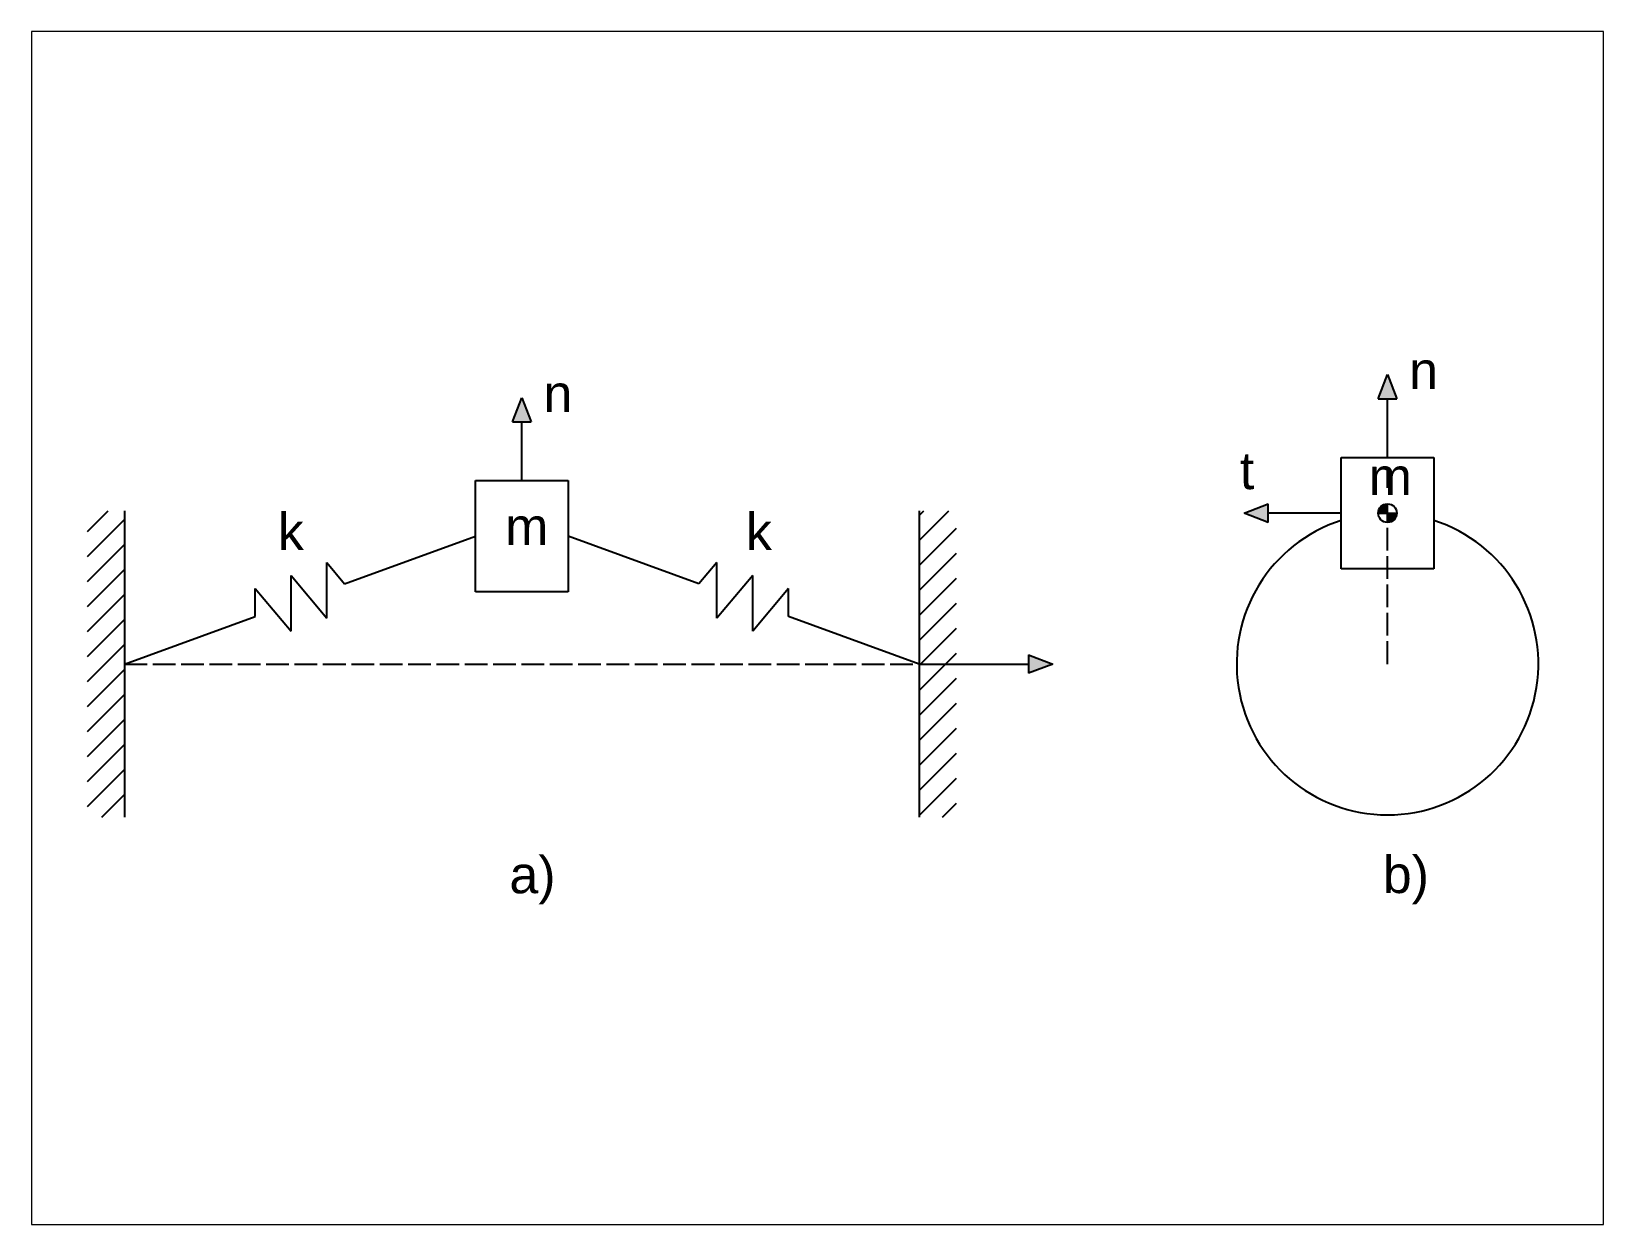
# Paper-space layout 'Layout1' of a CAD drawing. Header units: millimetres. Extents: x 26 to 231, y 20 to 176.
# The model-space entities are those that its viewports show. They can reach past a viewport. Long polylines and large blocks are cut down to what shows.
import ezdxf

# ---------------------------------------------------------------- set-up
doc = ezdxf.new("R2010")
doc.units = ezdxf.units.MM
doc.linetypes.add('ACAD_ISO02W100', pattern=[15, 12, -3])
doc.layers.add('tracejada', color=7, linetype='ACAD_ISO02W100')
doc.styles.get("Standard").update_dxf_attribs({"font": 'arial.ttf'})

msp = doc.modelspace()

# ---------------------------------------------------------------- hatches: boundary and pattern name
h = msp.add_hatch(color=256)
h.dxf.hatch_style = 1
h.paths.add_polyline_path([(2362.72, 1991.83), (2361.22, 1995.73), (2359.72, 1991.83)])
h = msp.add_hatch(color=256)
h.dxf.hatch_style = 1
h.paths.add_polyline_path([(2222.76, 1988.09), (2221.26, 1991.99), (2219.76, 1988.09)])
h = msp.add_hatch()
h.set_pattern_fill('ANSI31', color=256, scale=0.9)
h.set_pattern_definition([(45, (-4249.779, -3953.5933), (-2.0205576, 2.0205576), [])])
h.paths.add_polyline_path([(2157.01, 1973.71), (2151.01, 1973.71), (2151.01, 1924.18), (2157.01, 1924.18)])
h = msp.add_hatch()
h.set_pattern_fill('ANSI31', color=256, scale=0.9)
h.set_pattern_definition([(45, (-4255.2884, -3953.5933), (-2.0205576, 2.0205576), [])])
h.paths.add_polyline_path([(2285.51, 1973.71), (2291.51, 1973.71), (2291.51, 1924.18), (2285.51, 1924.18)])
h = msp.add_hatch(color=256)
h.dxf.hatch_style = 1
h.paths.add_polyline_path([(2341.93, 1974.83), (2338.03, 1973.33), (2341.93, 1971.83)])
h = msp.add_hatch(color=256)
h.dxf.hatch_style = 1
h.paths.add_polyline_path([(2361.22, 1974.83, 0.414214), (2359.72, 1973.33), (2361.22, 1973.33)])
h.paths.add_polyline_path([(2361.22, 1973.33), (2361.22, 1971.83, 0.414214), (2362.72, 1973.33)])
h = msp.add_hatch(color=256)
h.dxf.hatch_style = 1
h.paths.add_polyline_path([(2303.19, 1947.44), (2307.09, 1948.94), (2303.19, 1950.44)])

# ---------------------------------------------------------------- linework, layer by layer
for p, q in [((2359.72, 1991.83), (2361.22, 1995.73)), ((2361.22, 1995.73), (2362.72, 1991.83)), ((2219.76, 1988.09), (2221.26, 1991.99)), ((2221.26, 1991.99), (2222.76, 1988.09)), ((2359.72, 1991.83), (2362.72, 1991.83)), ((2361.22, 1982.33), (2361.22, 1991.83)), ((2219.76, 1988.09), (2222.76, 1988.09)), ((2221.26, 1978.6), (2221.26, 1988.09)), ((2353.72, 1964.33), (2353.72, 1982.33)), ((2353.72, 1982.33), (2368.72, 1982.33)), ((2361.22, 1977.44), (2361.22, 1980.44)), ((2368.72, 1982.33), (2368.72, 1964.33)), ((2213.76, 1960.6), (2213.76, 1978.6)), ((2213.76, 1978.6), (2228.76, 1978.6)), ((2228.76, 1978.6), (2228.76, 1960.6)), ((2157.01, 1973.71), (2157.01, 1924.18)), ((2285.51, 1973.71), (2285.51, 1924.18)), ((2338.03, 1973.33), (2341.93, 1974.83)), ((2341.93, 1971.83), (2338.03, 1973.33)), ((2341.93, 1971.83), (2341.93, 1974.83)), ((2353.72, 1973.33), (2341.93, 1973.33)), ((2359.72, 1973.33), (2362.72, 1973.33)), ((2361.22, 1971.83), (2361.22, 1974.83)), ((2192.61, 1961.9), (2213.76, 1969.6)), ((2249.9, 1961.9), (2228.76, 1969.6)), ((2189.72, 1956.35), (2189.72, 1965.35)), ((2189.72, 1965.35), (2192.61, 1961.9)), ((2252.79, 1965.35), (2249.9, 1961.9)), ((2252.79, 1956.35), (2252.79, 1965.35)), ((2183.94, 1954.24), (2183.94, 1963.24)), ((2183.94, 1963.24), (2189.72, 1956.35)), ((2258.58, 1963.24), (2252.79, 1956.35)), ((2258.58, 1954.24), (2258.58, 1963.24)), ((2368.72, 1964.33), (2353.72, 1964.33)), ((2178.15, 1956.64), (2178.15, 1961.14)), ((2178.15, 1961.14), (2183.94, 1954.24)), ((2228.76, 1960.6), (2213.76, 1960.6)), ((2264.36, 1961.14), (2258.58, 1954.24)), ((2264.36, 1956.64), (2264.36, 1961.14)), ((2157.01, 1948.94), (2178.15, 1956.64)), ((2285.51, 1948.94), (2264.36, 1956.64)), ((2303.19, 1950.44), (2303.19, 1947.44)), ((2303.19, 1950.44), (2307.09, 1948.94)), ((2285.51, 1948.94), (2303.19, 1948.94)), ((2307.09, 1948.94), (2303.19, 1947.44))]:
    msp.add_line(p, q)
msp.add_circle((2361.22, 1973.33), 1.5)
msp.add_arc((2361.22, 1948.94), 24.39, 107.9088, 72.0912)
at = {"layer": 'tracejada', "ltscale": 0.2}
for p, q in [((2361.22, 1948.94), (2361.22, 1973.33)), ((2157.01, 1948.94), (2285.51, 1948.94))]:
    msp.add_line(p, q, dxfattribs=at)

# ---------------------------------------------------------------- texts
at = {"char_height": 6, "attachment_point": 1}
for s, width, heights, insert in [('n', 8.2656, [2.14], (2364.73, 1999.4)), ('n', 8.2656, [2.14], (2224.76, 1995.66)), ('t', 8.2656, [2.14], (2337.35, 1983.2)), ('m', 8.9735, [0], (2358.18, 1982.25)), ('k', 8.2656, [2.14], (2181.82, 1973.36)), ('m', 8.9735, [0], (2218.56, 1974.18)), ('k', 8.2656, [2.14], (2257.5, 1973.36)), ('a)', 8.2656, [2.14], (2219.25, 1917.88)), ('b)', 8.2656, [2.14], (2360.47, 1917.92))]:
    msp.add_mtext_dynamic_manual_height_columns(s, width=width, gutter_width=37.5, heights=heights, dxfattribs=dict(at, insert=insert))

psp = doc.layouts.get("Layout1")

# ---------------------------------------------------------------- viewports
at = {"layer": '0'}
psp.add_viewport(center=(128.5, 97.5), size=(205.6, 156), view_center_point=(2269.06, 1954.76), view_height=192.8606, dxfattribs=at)

doc.saveas('drawing.dxf')
